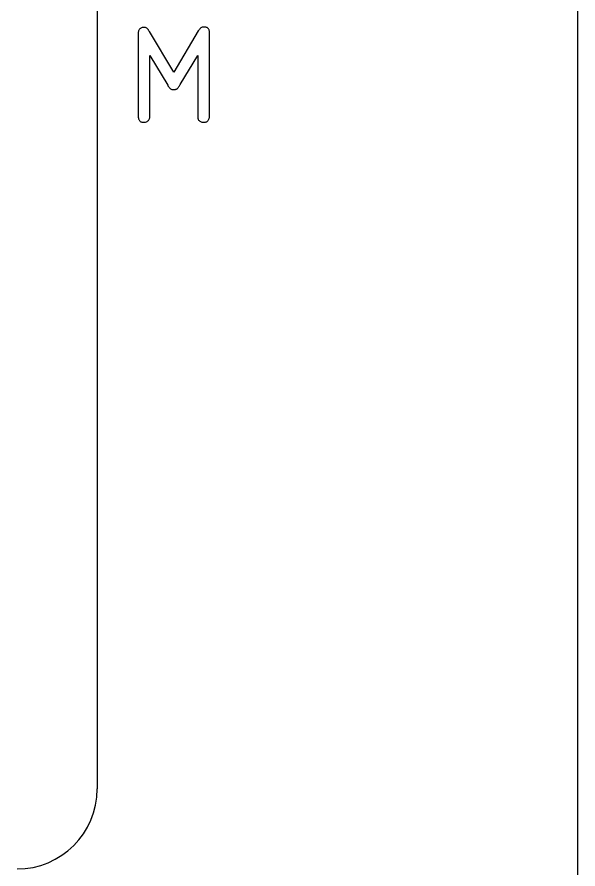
# Model space of a CAD drawing. Header units: inches. Extents: x 0.09 to 1.59, y 5.43 to 11.48.
# Drawn here: x 0.712 to 1.587, y 7.175 to 8.505 of the extents above; entities that cross this region are included whole.
import ezdxf

# ---------------------------------------------------------------- set-up
doc = ezdxf.new("R2010")
doc.units = ezdxf.units.IN
doc.header["$MEASUREMENT"] = 0

msp = doc.modelspace()

# ---------------------------------------------------------------- linework, layer by layer
at = {"color": 7, "linetype": 'Continuous', "lineweight": 25}
for p, q in [((1.5872, 5.4253), (1.5872, 11.4753)), ((0.8372, 10.1003), (0.8372, 7.3003)), ((0.9568, 8.419), (0.9186, 8.4824)), ((0.995, 8.4833), (0.9568, 8.419)), ((0.901, 8.477), (0.9011, 8.3526)), ((1.0125, 8.3506), (1.0125, 8.4795)), ((0.9194, 8.3521), (0.9194, 8.4449)), ((0.9194, 8.4449), (0.9472, 8.3984)), ((0.9669, 8.3995), (0.9942, 8.4449)), ((0.9942, 8.4449), (0.9942, 8.3517))]:
    msp.add_line(p, q, dxfattribs=at)
msp.add_arc((0.7122, 7.3003), 0.125, 270, 0, dxfattribs=at)
for points, knots in [([(0.9104, 8.4887), (0.9097, 8.4887), (0.9083, 8.4887), (0.9063, 8.4881), (0.9046, 8.4872), (0.9032, 8.4859), (0.9022, 8.4842), (0.9015, 8.4821), (0.9011, 8.4797), (0.901, 8.478), (0.901, 8.477)], [0, 0, 0, 0, 0.131363, 0.247704, 0.354167, 0.460184, 0.572987, 0.698011, 0.838777, 1, 1, 1, 1]), ([(0.9186, 8.4824), (0.9182, 8.483), (0.9176, 8.484), (0.9166, 8.4854), (0.9157, 8.4866), (0.9145, 8.4876), (0.9128, 8.4886), (0.9112, 8.4886), (0.9104, 8.4887)], [0, 0, 0, 0, 0.180134, 0.33639, 0.467656, 0.579524, 0.780795, 1, 1, 1, 1]), ([(1.0039, 8.4891), (1.003, 8.4891), (1.0013, 8.4891), (0.9994, 8.4882), (0.9981, 8.4872), (0.9971, 8.4861), (0.996, 8.4848), (0.9954, 8.4838), (0.995, 8.4833)], [0, 0, 0, 0, 0.233282, 0.442763, 0.55123, 0.677088, 0.828103, 1, 1, 1, 1]), ([(1.0125, 8.4795), (1.0125, 8.4802), (1.0125, 8.4817), (1.0122, 8.4838), (1.0115, 8.4855), (1.0106, 8.487), (1.0093, 8.488), (1.0078, 8.4888), (1.0059, 8.4891), (1.0046, 8.4891), (1.0039, 8.4891)], [0, 0, 0, 0, 0.155255, 0.291579, 0.412642, 0.523484, 0.629654, 0.738626, 0.861022, 1, 1, 1, 1]), ([(0.9472, 8.3984), (0.9475, 8.3978), (0.9482, 8.3966), (0.9494, 8.3951), (0.9504, 8.3939), (0.9518, 8.3927), (0.9539, 8.3918), (0.9556, 8.3917), (0.9566, 8.3917)], [0, 0, 0, 0, 0.1807124, 0.3348062, 0.4651757, 0.5715678, 0.7728804, 1, 1, 1, 1]), ([(0.9566, 8.3917), (0.9571, 8.3917), (0.9581, 8.3917), (0.9595, 8.3919), (0.9608, 8.3923), (0.962, 8.393), (0.9631, 8.394), (0.9642, 8.3955), (0.9655, 8.3973), (0.9664, 8.3988), (0.9669, 8.3995)], [0, 0, 0, 0, 0.11479, 0.216829, 0.313114, 0.402301, 0.506757, 0.63991, 0.804363, 1, 1, 1, 1]), ([(0.9011, 8.3526), (0.9011, 8.3516), (0.9011, 8.3498), (0.9015, 8.3472), (0.9022, 8.3451), (0.9031, 8.3433), (0.9044, 8.3419), (0.9061, 8.341), (0.908, 8.3405), (0.9093, 8.3405), (0.91, 8.3405)], [0, 0, 0, 0, 0.1706604, 0.3173767, 0.4467148, 0.5599371, 0.6637977, 0.7671078, 0.8771724, 1, 1, 1, 1]), ([(0.9185, 8.3454), (0.9187, 8.3459), (0.919, 8.3467), (0.9193, 8.3482), (0.9194, 8.35), (0.9194, 8.3513), (0.9194, 8.3521)], [0, 0, 0, 0, 0.195455, 0.39503, 0.648136, 1, 1, 1, 1]), ([(0.9942, 8.3517), (0.9942, 8.3509), (0.9942, 8.3494), (0.9943, 8.3475), (0.9945, 8.3461), (0.9947, 8.3454), (0.9948, 8.345)], [0, 0, 0, 0, 0.376872, 0.644344, 0.837041, 1, 1, 1, 1]), ([(1.0034, 8.3405), (1.0041, 8.3405), (1.0054, 8.3406), (1.0073, 8.341), (1.0088, 8.3419), (1.0101, 8.343), (1.0111, 8.3445), (1.0119, 8.3463), (1.0123, 8.3483), (1.0124, 8.3498), (1.0125, 8.3506)], [0, 0, 0, 0, 0.1325765, 0.252169, 0.3638457, 0.4753449, 0.5870609, 0.7082618, 0.8461587, 1, 1, 1, 1]), ([(0.91, 8.3405), (0.911, 8.3406), (0.9128, 8.3407), (0.9153, 8.3418), (0.9174, 8.3433), (0.9182, 8.3448), (0.9185, 8.3454)], [0, 0, 0, 0, 0.267711, 0.527757, 0.774207, 1, 1, 1, 1]), ([(0.9948, 8.345), (0.9953, 8.3443), (0.9961, 8.343), (0.9982, 8.3416), (1.0006, 8.3407), (1.0025, 8.3406), (1.0034, 8.3405)], [0, 0, 0, 0, 0.231012, 0.460822, 0.711885, 1, 1, 1, 1])]:
    msp.add_open_spline(points, degree=3, knots=knots, dxfattribs=at)

doc.saveas('drawing.dxf')
